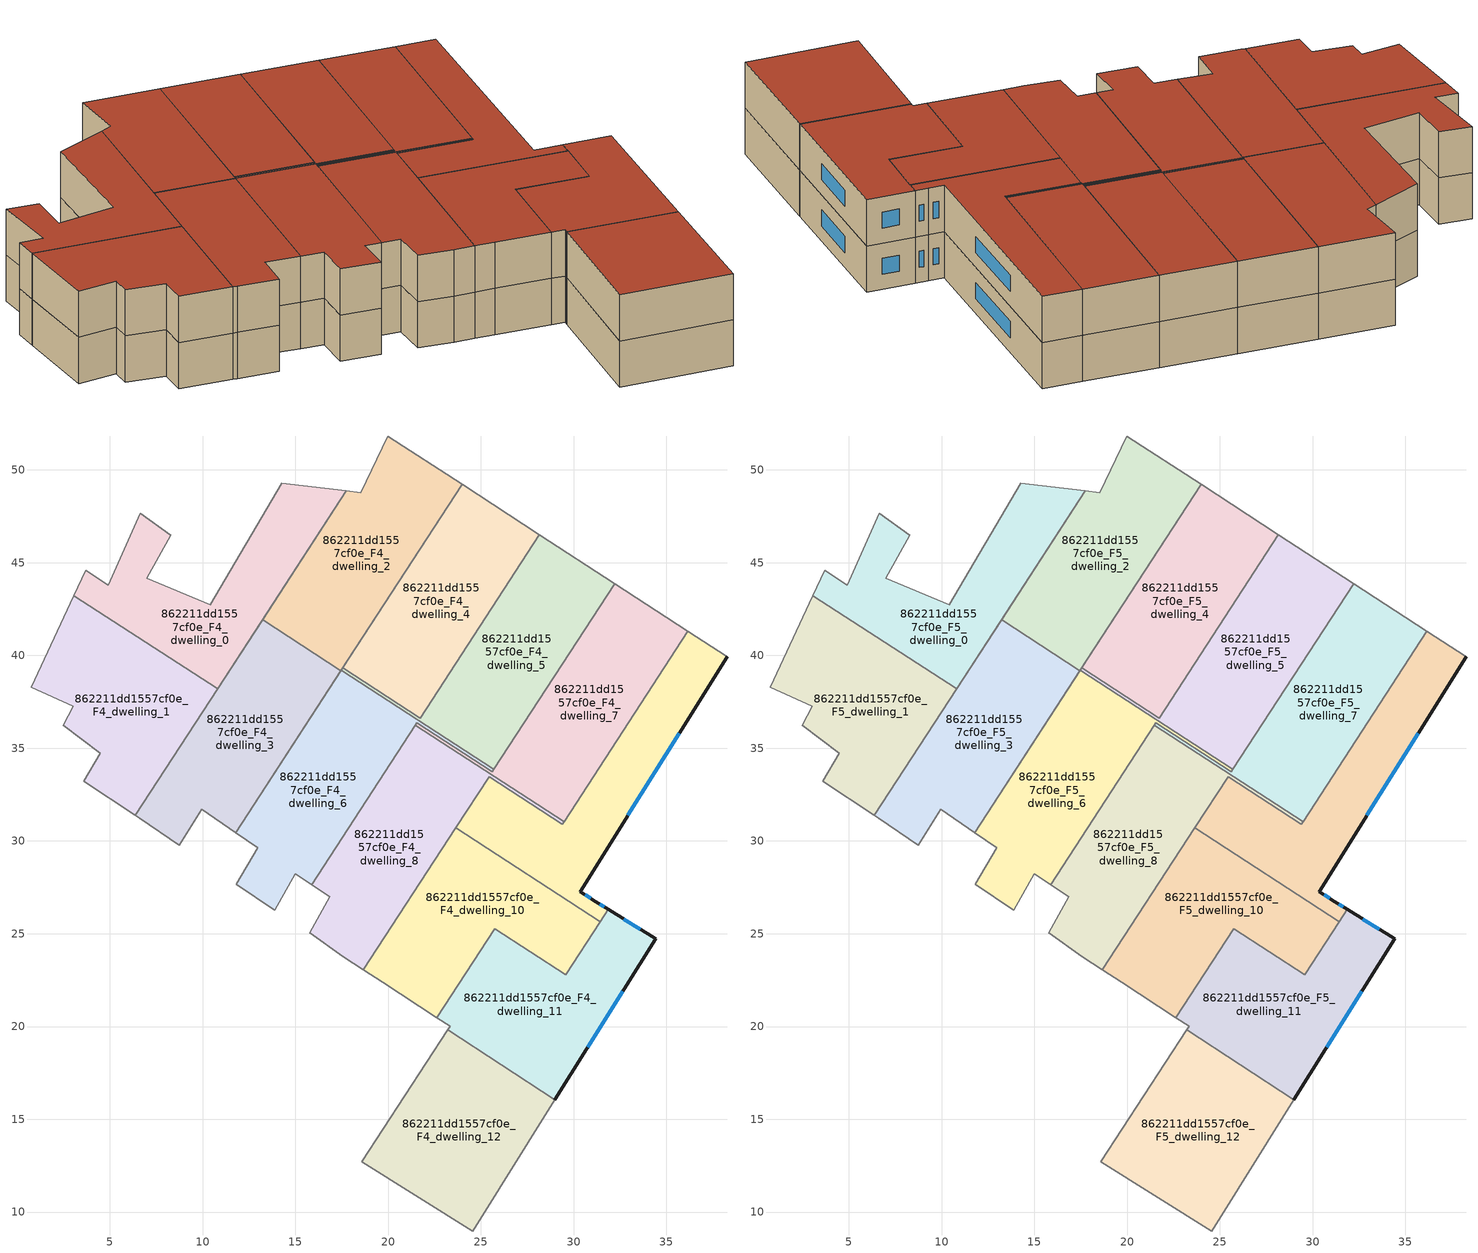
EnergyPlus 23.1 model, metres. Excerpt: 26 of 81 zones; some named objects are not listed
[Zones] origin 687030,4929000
862211dd1557cf0e_F4_dwelling_0
 floor to 862211dd1557cf0e_F3_dwelling_0 (EU_floor_Construction): 17.75,48.87 10.81,38.19 3.07,43.22 3.7,44.58 4.9,43.78 6.63,47.66 8.27,46.47 6.99,44.17 10.42,42.73 14.28,49.28 z12
 wall adiabatic (EU_wall_Construction): 10.81,38.19 17.75,48.87 14.28,49.28 10.42,42.73 6.99,44.17 8.27,46.47 6.63,47.66 4.9,43.78 3.7,44.58 3.07,43.22 z12:15
 wall to 862211dd1557cf0e_F4_dwelling_1 (EU_wall_Construction): 3.07,43.22 10.81,38.19 z12:15
862211dd1557cf0e_F4_dwelling_1
 floor to 862211dd1557cf0e_F3_dwelling_1 (EU_floor_Construction): 10.81,38.19 6.38,31.38 3.61,33.23 4.48,34.73 2.48,36.23 3.04,37.26 0.78,38.28 3.07,43.22 z12
 wall adiabatic (EU_wall_Construction): 3.07,43.22 0.78,38.28 3.04,37.26 2.48,36.23 4.48,34.73 3.61,33.23 6.38,31.38 10.81,38.19 z12:15
862211dd1557cf0e_F4_dwelling_10
 floor to 862211dd1557cf0e_F3_dwelling_10 (EU_floor_Construction): 31.44,25.64 29.58,22.79 25.75,25.28 22.63,20.48 19.72,22.39 18.67,23.05 23.64,30.71 z12
 wall to 862211dd1557cf0e_F4_dwelling_11 (EU_wall_Construction): 22.63,20.48 25.75,25.28 29.58,22.79 31.44,25.64 z12:15
 wall adiabatic (EU_wall_Construction): 18.67,23.05 19.72,22.39 22.63,20.48 z12:15
 wall to 862211dd1557cf0e_F4_dwelling_9 (EU_wall_Construction): 31.44,25.64 23.64,30.71 z12:15
 wall to 862211dd1557cf0e_F4_dwelling_8 (EU_wall_Construction): 23.64,30.71 18.67,23.05 z12:15
862211dd1557cf0e_F4_dwelling_11
 floor to 862211dd1557cf0e_F3_dwelling_11 (EU_floor_Construction): 34.42,24.72 28.99,16.05 23.2,19.81 23.34,20.02 22.63,20.48 25.75,25.28 29.58,22.79 31.87,26.31 z12
 wall outside (EU_wall_Construction): 28.99,16.05 34.42,24.72 31.87,26.31 z12:15
 wall to 862211dd1557cf0e_F4_dwelling_12 (EU_wall_Construction): 23.2,19.81 28.99,16.05 z12:15
 wall adiabatic (EU_wall_Construction): 22.63,20.48 23.34,20.02 23.2,19.81 z12:15
 wall to 862211dd1557cf0e_F4_dwelling_9 (EU_wall_Construction): 31.87,26.31 31.44,25.64 z12:15
 window (EU_Window_Construction): 33.59,25.23 32.7,25.79 / 30.75,18.87 32.65,21.9 z12.98:14.02
862211dd1557cf0e_F4_dwelling_12
 floor to 862211dd1557cf0e_F3_dwelling_12 (EU_floor_Construction): 28.99,16.05 24.56,8.98 18.59,12.72 23.2,19.81 z12
 wall adiabatic (EU_wall_Construction): 23.2,19.81 18.59,12.72 24.56,8.98 28.99,16.05 z12:15
862211dd1557cf0e_F4_dwelling_2
 floor to 862211dd1557cf0e_F3_dwelling_2 (EU_floor_Construction): 23.98,49.22 17.45,39.18 13.23,41.92 17.75,48.87 18.53,48.78 19.98,51.83 z12
 wall adiabatic (EU_wall_Construction): 17.45,39.18 23.98,49.22 19.98,51.83 18.53,48.78 17.75,48.87 13.23,41.92 z12:15
 wall to 862211dd1557cf0e_F4_dwelling_3 (EU_wall_Construction): 13.23,41.92 17.45,39.18 z12:15
862211dd1557cf0e_F4_dwelling_3
 floor to 862211dd1557cf0e_F3_dwelling_3 (EU_floor_Construction): 17.45,39.18 11.78,30.45 9.97,31.71 8.74,29.78 6.61,31.23 6.38,31.38 13.23,41.92 z12
 wall adiabatic (EU_wall_Construction): 13.23,41.92 6.38,31.38 6.61,31.23 8.74,29.78 9.97,31.71 11.78,30.45 17.45,39.18 z12:15
862211dd1557cf0e_F4_dwelling_4
 floor to 862211dd1557cf0e_F3_dwelling_4 (EU_floor_Construction): 28.15,46.51 21.72,36.63 17.56,39.33 23.98,49.22 z12
 wall to 862211dd1557cf0e_F4_dwelling_5 (EU_wall_Construction): 17.56,39.33 21.72,36.63 28.15,46.51 z12:15
 wall adiabatic (EU_wall_Construction): 28.15,46.51 23.98,49.22 17.56,39.33 z12:15
862211dd1557cf0e_F4_dwelling_5
 floor to 862211dd1557cf0e_F3_dwelling_5 (EU_floor_Construction): 32.21,43.88 25.69,33.86 17.47,39.2 17.56,39.33 21.72,36.63 28.15,46.51 z12
 wall adiabatic (EU_wall_Construction): 32.21,43.88 28.15,46.51 / 17.56,39.33 17.47,39.2 z12:15
 wall to 862211dd1557cf0e_F4_dwelling_6 (EU_wall_Construction): 17.47,39.2 25.69,33.86 z12:15
 wall to 862211dd1557cf0e_F4_dwelling_7 (EU_wall_Construction): 25.69,33.86 32.21,43.88 z12:15
862211dd1557cf0e_F4_dwelling_6
 floor to 862211dd1557cf0e_F3_dwelling_6 (EU_floor_Construction): 21.55,36.36 15.88,27.64 15,28.22 13.89,26.26 11.82,27.67 12.97,29.63 11.78,30.45 17.47,39.2 25.69,33.86 25.61,33.72 z12
 wall adiabatic (EU_wall_Construction): 17.47,39.2 11.78,30.45 12.97,29.63 11.82,27.67 13.89,26.26 15,28.22 15.88,27.64 z12:15
 wall to 862211dd1557cf0e_F4_dwelling_7 (EU_wall_Construction): 21.47,36.24 21.55,36.36 25.61,33.72 25.69,33.86 z12:15
 wall to 862211dd1557cf0e_F4_dwelling_8 (EU_wall_Construction): 15.88,27.64 21.47,36.24 z12:15
862211dd1557cf0e_F4_dwelling_7
 floor to 862211dd1557cf0e_F3_dwelling_7 (EU_floor_Construction): 36.16,41.3 29.48,31.03 21.47,36.24 21.55,36.36 25.61,33.72 32.21,43.88 z12
 wall adiabatic (EU_wall_Construction): 36.16,41.3 32.21,43.88 z12:15
 wall to 862211dd1557cf0e_F4_dwelling_8 (EU_wall_Construction): 21.47,36.24 29.48,31.03 z12:15
 wall to 862211dd1557cf0e_F4_dwelling_9 (EU_wall_Construction): 29.48,31.03 36.16,41.3 z12:15
862211dd1557cf0e_F4_dwelling_8
 floor to 862211dd1557cf0e_F3_dwelling_8 (EU_floor_Construction): 25.44,33.47 18.67,23.05 17.58,23.75 15.78,25.04 16.85,27 15.88,27.64 21.47,36.24 29.48,31.03 29.4,30.9 z12
 wall to 862211dd1557cf0e_F4_dwelling_9 (EU_wall_Construction): 23.64,30.71 25.44,33.47 29.4,30.9 29.48,31.03 z12:15
 wall adiabatic (EU_wall_Construction): 15.88,27.64 16.85,27 15.78,25.04 17.58,23.75 18.67,23.05 z12:15
862211dd1557cf0e_F4_dwelling_9
 floor to 862211dd1557cf0e_F3_dwelling_9 (EU_floor_Construction): 38.27,39.94 30.35,27.27 31.19,26.74 31.87,26.31 31.44,25.64 23.64,30.71 25.44,33.47 29.4,30.9 36.16,41.3 z12
 wall outside (EU_wall_Construction): 31.87,26.31 31.19,26.74 30.35,27.27 38.27,39.94 z12:15
 wall adiabatic (EU_wall_Construction): 38.27,39.94 36.16,41.3 z12:15
 window (EU_Window_Construction): 32.92,31.39 35.69,35.82 / 30.91,26.91 30.62,27.09 / 31.65,26.45 31.41,26.6 z12.98:14.02
862211dd1557cf0e_F5_dwelling_0
 floor to 862211dd1557cf0e_F4_dwelling_0 (EU_floor_Construction): 17.75,48.87 10.81,38.19 3.07,43.22 3.7,44.58 4.9,43.78 6.63,47.66 8.27,46.47 6.99,44.17 10.42,42.73 14.28,49.28 z15
 wall adiabatic (EU_wall_Construction): 10.81,38.19 17.75,48.87 14.28,49.28 10.42,42.73 6.99,44.17 8.27,46.47 6.63,47.66 4.9,43.78 3.7,44.58 3.07,43.22 z15:18
 wall to 862211dd1557cf0e_F5_dwelling_1 (EU_wall_Construction): 3.07,43.22 10.81,38.19 z15:18
 roof outside (EU_roof_Construction): 10.81,38.19 17.75,48.87 14.28,49.28 10.42,42.73 6.99,44.17 8.27,46.47 6.63,47.66 4.9,43.78 3.7,44.58 3.07,43.22 z18
862211dd1557cf0e_F5_dwelling_1
 floor to 862211dd1557cf0e_F4_dwelling_1 (EU_floor_Construction): 10.81,38.19 6.38,31.38 3.61,33.23 4.48,34.73 2.48,36.23 3.04,37.26 0.78,38.28 3.07,43.22 z15
 wall adiabatic (EU_wall_Construction): 3.07,43.22 0.78,38.28 3.04,37.26 2.48,36.23 4.48,34.73 3.61,33.23 6.38,31.38 10.81,38.19 z15:18
 roof outside (EU_roof_Construction): 6.38,31.38 10.81,38.19 3.07,43.22 0.78,38.28 3.04,37.26 2.48,36.23 4.48,34.73 3.61,33.23 z18
862211dd1557cf0e_F5_dwelling_10
 floor to 862211dd1557cf0e_F4_dwelling_10 (EU_floor_Construction): 31.44,25.64 29.58,22.79 25.75,25.28 22.63,20.48 19.72,22.39 18.67,23.05 23.64,30.71 z15
 wall to 862211dd1557cf0e_F5_dwelling_11 (EU_wall_Construction): 22.63,20.48 25.75,25.28 29.58,22.79 31.44,25.64 z15:18
 wall adiabatic (EU_wall_Construction): 18.67,23.05 19.72,22.39 22.63,20.48 z15:18
 wall to 862211dd1557cf0e_F5_dwelling_9 (EU_wall_Construction): 31.44,25.64 23.64,30.71 z15:18
 wall to 862211dd1557cf0e_F5_dwelling_8 (EU_wall_Construction): 23.64,30.71 18.67,23.05 z15:18
 roof outside (EU_roof_Construction): 29.58,22.79 31.44,25.64 23.64,30.71 18.67,23.05 19.72,22.39 22.63,20.48 25.75,25.28 z18
862211dd1557cf0e_F5_dwelling_11
 floor to 862211dd1557cf0e_F4_dwelling_11 (EU_floor_Construction): 34.42,24.72 28.99,16.05 23.2,19.81 23.34,20.02 22.63,20.48 25.75,25.28 29.58,22.79 31.87,26.31 z15
 wall outside (EU_wall_Construction): 28.99,16.05 34.42,24.72 31.87,26.31 z15:18
 wall to 862211dd1557cf0e_F5_dwelling_12 (EU_wall_Construction): 23.2,19.81 28.99,16.05 z15:18
 wall adiabatic (EU_wall_Construction): 22.63,20.48 23.34,20.02 23.2,19.81 z15:18
 wall to 862211dd1557cf0e_F5_dwelling_9 (EU_wall_Construction): 31.87,26.31 31.44,25.64 z15:18
 window (EU_Window_Construction): 33.59,25.23 32.7,25.79 / 30.75,18.87 32.65,21.9 z15.98:17.02
 roof outside (EU_roof_Construction): 28.99,16.05 34.42,24.72 31.87,26.31 29.58,22.79 25.75,25.28 22.63,20.48 23.34,20.02 23.2,19.81 z18
862211dd1557cf0e_F5_dwelling_12
 floor to 862211dd1557cf0e_F4_dwelling_12 (EU_floor_Construction): 28.99,16.05 24.56,8.98 18.59,12.72 23.2,19.81 z15
 wall adiabatic (EU_wall_Construction): 23.2,19.81 18.59,12.72 24.56,8.98 28.99,16.05 z15:18
 roof outside (EU_roof_Construction): 24.56,8.98 28.99,16.05 23.2,19.81 18.59,12.72 z18
862211dd1557cf0e_F5_dwelling_2
 floor to 862211dd1557cf0e_F4_dwelling_2 (EU_floor_Construction): 23.98,49.22 17.45,39.18 13.23,41.92 17.75,48.87 18.53,48.78 19.98,51.83 z15
 wall adiabatic (EU_wall_Construction): 17.45,39.18 23.98,49.22 19.98,51.83 18.53,48.78 17.75,48.87 13.23,41.92 z15:18
 wall to 862211dd1557cf0e_F5_dwelling_3 (EU_wall_Construction): 13.23,41.92 17.45,39.18 z15:18
 roof outside (EU_roof_Construction): 17.45,39.18 23.98,49.22 19.98,51.83 18.53,48.78 17.75,48.87 13.23,41.92 z18
862211dd1557cf0e_F5_dwelling_3
 floor to 862211dd1557cf0e_F4_dwelling_3 (EU_floor_Construction): 17.45,39.18 11.78,30.45 9.97,31.71 8.74,29.78 6.61,31.23 6.38,31.38 13.23,41.92 z15
 wall adiabatic (EU_wall_Construction): 13.23,41.92 6.38,31.38 6.61,31.23 8.74,29.78 9.97,31.71 11.78,30.45 17.45,39.18 z15:18
 roof outside (EU_roof_Construction): 11.78,30.45 17.45,39.18 13.23,41.92 6.38,31.38 6.61,31.23 8.74,29.78 9.97,31.71 z18
862211dd1557cf0e_F5_dwelling_4
 floor to 862211dd1557cf0e_F4_dwelling_4 (EU_floor_Construction): 28.15,46.51 21.72,36.63 17.56,39.33 23.98,49.22 z15
 wall to 862211dd1557cf0e_F5_dwelling_5 (EU_wall_Construction): 17.56,39.33 21.72,36.63 28.15,46.51 z15:18
 wall adiabatic (EU_wall_Construction): 28.15,46.51 23.98,49.22 17.56,39.33 z15:18
 roof outside (EU_roof_Construction): 21.72,36.63 28.15,46.51 23.98,49.22 17.56,39.33 z18
862211dd1557cf0e_F5_dwelling_5
 floor to 862211dd1557cf0e_F4_dwelling_5 (EU_floor_Construction): 32.21,43.88 25.69,33.86 17.47,39.2 17.56,39.33 21.72,36.63 28.15,46.51 z15
 wall adiabatic (EU_wall_Construction): 32.21,43.88 28.15,46.51 / 17.56,39.33 17.47,39.2 z15:18
 wall to 862211dd1557cf0e_F5_dwelling_6 (EU_wall_Construction): 17.47,39.2 25.69,33.86 z15:18
 wall to 862211dd1557cf0e_F5_dwelling_7 (EU_wall_Construction): 25.69,33.86 32.21,43.88 z15:18
 roof outside (EU_roof_Construction): 25.69,33.86 32.21,43.88 28.15,46.51 21.72,36.63 17.56,39.33 17.47,39.2 z18
862211dd1557cf0e_F5_dwelling_6
 floor to 862211dd1557cf0e_F4_dwelling_6 (EU_floor_Construction): 21.55,36.36 15.88,27.64 15,28.22 13.89,26.26 11.82,27.67 12.97,29.63 11.78,30.45 17.47,39.2 25.69,33.86 25.61,33.72 z15
 wall adiabatic (EU_wall_Construction): 17.47,39.2 11.78,30.45 12.97,29.63 11.82,27.67 13.89,26.26 15,28.22 15.88,27.64 z15:18
 wall to 862211dd1557cf0e_F5_dwelling_7 (EU_wall_Construction): 21.47,36.24 21.55,36.36 25.61,33.72 25.69,33.86 z15:18
 wall to 862211dd1557cf0e_F5_dwelling_8 (EU_wall_Construction): 15.88,27.64 21.47,36.24 z15:18
 roof outside (EU_roof_Construction): 25.61,33.72 25.69,33.86 17.47,39.2 11.78,30.45 12.97,29.63 11.82,27.67 13.89,26.26 15,28.22 15.88,27.64 21.55,36.36 z18
862211dd1557cf0e_F5_dwelling_7
 floor to 862211dd1557cf0e_F4_dwelling_7 (EU_floor_Construction): 36.16,41.3 29.48,31.03 21.47,36.24 21.55,36.36 25.61,33.72 32.21,43.88 z15
 wall adiabatic (EU_wall_Construction): 36.16,41.3 32.21,43.88 z15:18
 wall to 862211dd1557cf0e_F5_dwelling_8 (EU_wall_Construction): 21.47,36.24 29.48,31.03 z15:18
 wall to 862211dd1557cf0e_F5_dwelling_9 (EU_wall_Construction): 29.48,31.03 36.16,41.3 z15:18
 roof outside (EU_roof_Construction): 29.48,31.03 36.16,41.3 32.21,43.88 25.61,33.72 21.55,36.36 21.47,36.24 z18
862211dd1557cf0e_F5_dwelling_8
 floor to 862211dd1557cf0e_F4_dwelling_8 (EU_floor_Construction): 25.44,33.47 18.67,23.05 17.58,23.75 15.78,25.04 16.85,27 15.88,27.64 21.47,36.24 29.48,31.03 29.4,30.9 z15
 wall to 862211dd1557cf0e_F5_dwelling_9 (EU_wall_Construction): 23.64,30.71 25.44,33.47 29.4,30.9 29.48,31.03 z15:18
 wall adiabatic (EU_wall_Construction): 15.88,27.64 16.85,27 15.78,25.04 17.58,23.75 18.67,23.05 z15:18
 roof outside (EU_roof_Construction): 29.4,30.9 29.48,31.03 21.47,36.24 15.88,27.64 16.85,27 15.78,25.04 17.58,23.75 18.67,23.05 25.44,33.47 z18
862211dd1557cf0e_F5_dwelling_9
 floor to 862211dd1557cf0e_F4_dwelling_9 (EU_floor_Construction): 38.27,39.94 30.35,27.27 31.19,26.74 31.87,26.31 31.44,25.64 23.64,30.71 25.44,33.47 29.4,30.9 36.16,41.3 z15
 wall outside (EU_wall_Construction): 31.87,26.31 31.19,26.74 30.35,27.27 38.27,39.94 z15:18
 wall adiabatic (EU_wall_Construction): 38.27,39.94 36.16,41.3 z15:18
 window (EU_Window_Construction): 32.92,31.39 35.69,35.82 / 30.91,26.91 30.62,27.09 / 31.65,26.45 31.41,26.6 z15.98:17.02
 roof outside (EU_roof_Construction): 31.87,26.31 31.19,26.74 30.35,27.27 38.27,39.94 36.16,41.3 29.4,30.9 25.44,33.47 23.64,30.71 31.44,25.64 z18
[Building]
EU S2 Campaign: North Axis=0; Terrain=City; Solar Distribution=FullExterior
[Site:Location]
Bologna: Latitude=44.5; Longitude=11.25; Time Zone=1; Elevation=37
[SizingPeriod:WeatherFileDays]
AnnualSizingPeriod: Begin Month=1; Begin Day of Month=1; End Month=12; End Day of Month=31; Day of Week for Start Day=Monday; Use Weather File Daylight Saving Period=No; Use Weather File Rain and Snow Indicators=No
[MATERIAL]
EU_InternalMass_Material: Roughness=MediumRough; Thickness=0.1; Conductivity=1; Density=1800; Specific Heat=900; Thermal Absorptance=0.9; Solar Absorptance=0.7; Visible Absorptance=0.7
[MATERIAL:NOMASS] Roughness=MediumRough; Thermal Absorptance=0.9; Solar Absorptance=0.7; Visible Absorptance=0.7
Name | Thermal Resistance
EU_wall_NoMass | 0.905828
EU_roof_NoMass | 0.37593
EU_floor_NoMass | 0.67114
[WINDOWMATERIAL:SIMPLEGLAZINGSYSTEM]
EU_Window_SimpleGlazing: UFactor=4.52486; Solar Heat Gain Coefficient=0.85; Visible Transmittance=0.85
[CONSTRUCTION]
EU_wall_Construction: EU_wall_NoMass
EU_roof_Construction: EU_roof_NoMass
EU_floor_Construction: EU_floor_NoMass
EU_Window_Construction: EU_Window_SimpleGlazing
EU_InternalMass_Construction: EU_InternalMass_Material
[ZONE] Type=1; Multiplier=1; Ceiling Height=autocalculate; Floor Area=autocalculate; Part of Total Floor Area=Yes
Name | Volume
862211dd1557cf0e_F4_dwelling_0; 862211dd1557cf0e_F5_dwelling_0; 862211dd1557cf0e_F4_dwelling_4; 862211dd1557cf0e_F5_dwelling_4 | 175.789
862211dd1557cf0e_F4_dwelling_1; 862211dd1557cf0e_F5_dwelling_1 | 175.793
862211dd1557cf0e_F4_dwelling_10; 862211dd1557cf0e_F5_dwelling_10 | 175.81
862211dd1557cf0e_F4_dwelling_11; 862211dd1557cf0e_F5_dwelling_11 | 175.776
862211dd1557cf0e_F4_dwelling_12; 862211dd1557cf0e_F5_dwelling_12 | 175.795
862211dd1557cf0e_F4_dwelling_2; 862211dd1557cf0e_F5_dwelling_2 | 175.779
862211dd1557cf0e_F4_dwelling_3; 862211dd1557cf0e_F5_dwelling_3 | 175.794
862211dd1557cf0e_F4_dwelling_5; 862211dd1557cf0e_F5_dwelling_5 | 175.809
862211dd1557cf0e_F4_dwelling_6; 862211dd1557cf0e_F5_dwelling_6; 862211dd1557cf0e_F4_dwelling_9; 862211dd1557cf0e_F5_dwelling_9 | 175.784
862211dd1557cf0e_F4_dwelling_7; 862211dd1557cf0e_F5_dwelling_7 | 175.778
862211dd1557cf0e_F4_dwelling_8; 862211dd1557cf0e_F5_dwelling_8 | 175.785
[INTERNALMASS] Construction=EU_InternalMass_Construction
Name | Zone or ZoneList | Surface Area
862211dd1557cf0e_F4_dwelling_0_EU_InternalMass | 862211dd1557cf0e_F4_dwelling_0 | 58.5985
862211dd1557cf0e_F4_dwelling_1_EU_InternalMass | 862211dd1557cf0e_F4_dwelling_1 | 58.5966
862211dd1557cf0e_F4_dwelling_2_EU_InternalMass | 862211dd1557cf0e_F4_dwelling_2 | 58.5928
862211dd1557cf0e_F4_dwelling_3_EU_InternalMass | 862211dd1557cf0e_F4_dwelling_3 | 58.598
862211dd1557cf0e_F4_dwelling_4_EU_InternalMass | 862211dd1557cf0e_F4_dwelling_4 | 58.5975
862211dd1557cf0e_F4_dwelling_5_EU_InternalMass | 862211dd1557cf0e_F4_dwelling_5 | 58.6028
862211dd1557cf0e_F4_dwelling_6_EU_InternalMass | 862211dd1557cf0e_F4_dwelling_6 | 58.5948
862211dd1557cf0e_F4_dwelling_7_EU_InternalMass | 862211dd1557cf0e_F4_dwelling_7 | 58.5932
862211dd1557cf0e_F4_dwelling_8_EU_InternalMass | 862211dd1557cf0e_F4_dwelling_8 | 58.5942
862211dd1557cf0e_F4_dwelling_9_EU_InternalMass | 862211dd1557cf0e_F4_dwelling_9 | 58.5951
862211dd1557cf0e_F4_dwelling_10_EU_InternalMass | 862211dd1557cf0e_F4_dwelling_10 | 58.603
862211dd1557cf0e_F4_dwelling_11_EU_InternalMass | 862211dd1557cf0e_F4_dwelling_11 | 58.5921
862211dd1557cf0e_F4_dwelling_12_EU_InternalMass | 862211dd1557cf0e_F4_dwelling_12 | 58.5981
862211dd1557cf0e_F5_dwelling_0_EU_InternalMass | 862211dd1557cf0e_F5_dwelling_0 | 58.5985
862211dd1557cf0e_F5_dwelling_1_EU_InternalMass | 862211dd1557cf0e_F5_dwelling_1 | 58.5966
862211dd1557cf0e_F5_dwelling_2_EU_InternalMass | 862211dd1557cf0e_F5_dwelling_2 | 58.5928
862211dd1557cf0e_F5_dwelling_3_EU_InternalMass | 862211dd1557cf0e_F5_dwelling_3 | 58.598
862211dd1557cf0e_F5_dwelling_4_EU_InternalMass | 862211dd1557cf0e_F5_dwelling_4 | 58.5975
862211dd1557cf0e_F5_dwelling_5_EU_InternalMass | 862211dd1557cf0e_F5_dwelling_5 | 58.6028
862211dd1557cf0e_F5_dwelling_6_EU_InternalMass | 862211dd1557cf0e_F5_dwelling_6 | 58.5948
862211dd1557cf0e_F5_dwelling_7_EU_InternalMass | 862211dd1557cf0e_F5_dwelling_7 | 58.5932
862211dd1557cf0e_F5_dwelling_8_EU_InternalMass | 862211dd1557cf0e_F5_dwelling_8 | 58.5942
862211dd1557cf0e_F5_dwelling_9_EU_InternalMass | 862211dd1557cf0e_F5_dwelling_9 | 58.5951
862211dd1557cf0e_F5_dwelling_10_EU_InternalMass | 862211dd1557cf0e_F5_dwelling_10 | 58.603
862211dd1557cf0e_F5_dwelling_11_EU_InternalMass | 862211dd1557cf0e_F5_dwelling_11 | 58.5921
862211dd1557cf0e_F5_dwelling_12_EU_InternalMass | 862211dd1557cf0e_F5_dwelling_12 | 58.5981
[OTHEREQUIPMENT] Fuel Type=Electricity; Design Level Calculation Method=Watts/Area; Power per Zone Floor Area=1; Fraction Latent=0; Fraction Radiant=0; Fraction Lost=0; Carbon Dioxide Generation Rate=0; EndUse Subcategory=EU_Step8_InternalGains
Name | Zone or ZoneList or Space or SpaceList | Schedule
EU_Step8_InternalGain_862211dd1557cf0e_F4_dwelling_0_f000 | 862211dd1557cf0e_F4_dwelling_0 | EU_Step8_GainSchedule_862211dd1557cf0e_F4_dwelling_0_f000
EU_Step8_InternalGain_862211dd1557cf0e_F4_dwelling_1_f000 | 862211dd1557cf0e_F4_dwelling_1 | EU_Step8_GainSchedule_862211dd1557cf0e_F4_dwelling_1_f000
EU_Step8_InternalGain_862211dd1557cf0e_F4_dwelling_2_f000 | 862211dd1557cf0e_F4_dwelling_2 | EU_Step8_GainSchedule_862211dd1557cf0e_F4_dwelling_2_f000
EU_Step8_InternalGain_862211dd1557cf0e_F4_dwelling_3_f000 | 862211dd1557cf0e_F4_dwelling_3 | EU_Step8_GainSchedule_862211dd1557cf0e_F4_dwelling_3_f000
EU_Step8_InternalGain_862211dd1557cf0e_F4_dwelling_4_f000 | 862211dd1557cf0e_F4_dwelling_4 | EU_Step8_GainSchedule_862211dd1557cf0e_F4_dwelling_4_f000
EU_Step8_InternalGain_862211dd1557cf0e_F4_dwelling_5_f000 | 862211dd1557cf0e_F4_dwelling_5 | EU_Step8_GainSchedule_862211dd1557cf0e_F4_dwelling_5_f000
EU_Step8_InternalGain_862211dd1557cf0e_F4_dwelling_6_f000 | 862211dd1557cf0e_F4_dwelling_6 | EU_Step8_GainSchedule_862211dd1557cf0e_F4_dwelling_6_f000
EU_Step8_InternalGain_862211dd1557cf0e_F4_dwelling_7_f000 | 862211dd1557cf0e_F4_dwelling_7 | EU_Step8_GainSchedule_862211dd1557cf0e_F4_dwelling_7_f000
EU_Step8_InternalGain_862211dd1557cf0e_F4_dwelling_8_f000 | 862211dd1557cf0e_F4_dwelling_8 | EU_Step8_GainSchedule_862211dd1557cf0e_F4_dwelling_8_f000
EU_Step8_InternalGain_862211dd1557cf0e_F4_dwelling_9_f000 | 862211dd1557cf0e_F4_dwelling_9 | EU_Step8_GainSchedule_862211dd1557cf0e_F4_dwelling_9_f000
EU_Step8_InternalGain_862211dd1557cf0e_F4_dwelling_10_f000 | 862211dd1557cf0e_F4_dwelling_10 | EU_Step8_GainSchedule_862211dd1557cf0e_F4_dwelling_10_f000
EU_Step8_InternalGain_862211dd1557cf0e_F4_dwelling_11_f000 | 862211dd1557cf0e_F4_dwelling_11 | EU_Step8_GainSchedule_862211dd1557cf0e_F4_dwelling_11_f000
EU_Step8_InternalGain_862211dd1557cf0e_F4_dwelling_12_f000 | 862211dd1557cf0e_F4_dwelling_12 | EU_Step8_GainSchedule_862211dd1557cf0e_F4_dwelling_12_f000
EU_Step8_InternalGain_862211dd1557cf0e_F5_dwelling_0_f000 | 862211dd1557cf0e_F5_dwelling_0 | EU_Step8_GainSchedule_862211dd1557cf0e_F5_dwelling_0_f000
EU_Step8_InternalGain_862211dd1557cf0e_F5_dwelling_1_f000 | 862211dd1557cf0e_F5_dwelling_1 | EU_Step8_GainSchedule_862211dd1557cf0e_F5_dwelling_1_f000
EU_Step8_InternalGain_862211dd1557cf0e_F5_dwelling_2_f000 | 862211dd1557cf0e_F5_dwelling_2 | EU_Step8_GainSchedule_862211dd1557cf0e_F5_dwelling_2_f000
EU_Step8_InternalGain_862211dd1557cf0e_F5_dwelling_3_f000 | 862211dd1557cf0e_F5_dwelling_3 | EU_Step8_GainSchedule_862211dd1557cf0e_F5_dwelling_3_f000
EU_Step8_InternalGain_862211dd1557cf0e_F5_dwelling_4_f000 | 862211dd1557cf0e_F5_dwelling_4 | EU_Step8_GainSchedule_862211dd1557cf0e_F5_dwelling_4_f000
EU_Step8_InternalGain_862211dd1557cf0e_F5_dwelling_5_f000 | 862211dd1557cf0e_F5_dwelling_5 | EU_Step8_GainSchedule_862211dd1557cf0e_F5_dwelling_5_f000
EU_Step8_InternalGain_862211dd1557cf0e_F5_dwelling_6_f000 | 862211dd1557cf0e_F5_dwelling_6 | EU_Step8_GainSchedule_862211dd1557cf0e_F5_dwelling_6_f000
EU_Step8_InternalGain_862211dd1557cf0e_F5_dwelling_7_f000 | 862211dd1557cf0e_F5_dwelling_7 | EU_Step8_GainSchedule_862211dd1557cf0e_F5_dwelling_7_f000
EU_Step8_InternalGain_862211dd1557cf0e_F5_dwelling_8_f000 | 862211dd1557cf0e_F5_dwelling_8 | EU_Step8_GainSchedule_862211dd1557cf0e_F5_dwelling_8_f000
EU_Step8_InternalGain_862211dd1557cf0e_F5_dwelling_9_f000 | 862211dd1557cf0e_F5_dwelling_9 | EU_Step8_GainSchedule_862211dd1557cf0e_F5_dwelling_9_f000
EU_Step8_InternalGain_862211dd1557cf0e_F5_dwelling_10_f000 | 862211dd1557cf0e_F5_dwelling_10 | EU_Step8_GainSchedule_862211dd1557cf0e_F5_dwelling_10_f000
EU_Step8_InternalGain_862211dd1557cf0e_F5_dwelling_11_f000 | 862211dd1557cf0e_F5_dwelling_11 | EU_Step8_GainSchedule_862211dd1557cf0e_F5_dwelling_11_f000
EU_Step8_InternalGain_862211dd1557cf0e_F5_dwelling_12_f000 | 862211dd1557cf0e_F5_dwelling_12 | EU_Step8_GainSchedule_862211dd1557cf0e_F5_dwelling_12_f000
[ZONEVENTILATION:DESIGNFLOWRATE] Schedule=EU_AlwaysOn; Design Flow Rate Calculation Method=AirChanges/Hour; Air Changes per Hour=0.73129; Ventilation Type=Natural; Fan Pressure Rise=0; Fan Total Efficiency=1; Constant Term Coefficient=1; Temperature Term Coefficient=0; Velocity Term Coefficient=0; Velocity Squared Term Coefficient=0; Minimum Indoor Temperature=-100; Maximum Indoor Temperature=100; Delta Temperature=-100; Minimum Outdoor Temperature=-100; Maximum Outdoor Temperature=100; Maximum Wind Speed=40
Name | Zone or ZoneList or Space or SpaceList
EU_ConstantAir_862211dd1557cf0e_F4_dwelling_0 | 862211dd1557cf0e_F4_dwelling_0
EU_ConstantAir_862211dd1557cf0e_F4_dwelling_1 | 862211dd1557cf0e_F4_dwelling_1
EU_ConstantAir_862211dd1557cf0e_F4_dwelling_2 | 862211dd1557cf0e_F4_dwelling_2
EU_ConstantAir_862211dd1557cf0e_F4_dwelling_3 | 862211dd1557cf0e_F4_dwelling_3
EU_ConstantAir_862211dd1557cf0e_F4_dwelling_4 | 862211dd1557cf0e_F4_dwelling_4
EU_ConstantAir_862211dd1557cf0e_F4_dwelling_5 | 862211dd1557cf0e_F4_dwelling_5
EU_ConstantAir_862211dd1557cf0e_F4_dwelling_6 | 862211dd1557cf0e_F4_dwelling_6
EU_ConstantAir_862211dd1557cf0e_F4_dwelling_7 | 862211dd1557cf0e_F4_dwelling_7
EU_ConstantAir_862211dd1557cf0e_F4_dwelling_8 | 862211dd1557cf0e_F4_dwelling_8
EU_ConstantAir_862211dd1557cf0e_F4_dwelling_9 | 862211dd1557cf0e_F4_dwelling_9
EU_ConstantAir_862211dd1557cf0e_F4_dwelling_10 | 862211dd1557cf0e_F4_dwelling_10
EU_ConstantAir_862211dd1557cf0e_F4_dwelling_11 | 862211dd1557cf0e_F4_dwelling_11
EU_ConstantAir_862211dd1557cf0e_F4_dwelling_12 | 862211dd1557cf0e_F4_dwelling_12
EU_ConstantAir_862211dd1557cf0e_F5_dwelling_0 | 862211dd1557cf0e_F5_dwelling_0
EU_ConstantAir_862211dd1557cf0e_F5_dwelling_1 | 862211dd1557cf0e_F5_dwelling_1
EU_ConstantAir_862211dd1557cf0e_F5_dwelling_2 | 862211dd1557cf0e_F5_dwelling_2
EU_ConstantAir_862211dd1557cf0e_F5_dwelling_3 | 862211dd1557cf0e_F5_dwelling_3
EU_ConstantAir_862211dd1557cf0e_F5_dwelling_4 | 862211dd1557cf0e_F5_dwelling_4
EU_ConstantAir_862211dd1557cf0e_F5_dwelling_5 | 862211dd1557cf0e_F5_dwelling_5
EU_ConstantAir_862211dd1557cf0e_F5_dwelling_6 | 862211dd1557cf0e_F5_dwelling_6
EU_ConstantAir_862211dd1557cf0e_F5_dwelling_7 | 862211dd1557cf0e_F5_dwelling_7
EU_ConstantAir_862211dd1557cf0e_F5_dwelling_8 | 862211dd1557cf0e_F5_dwelling_8
EU_ConstantAir_862211dd1557cf0e_F5_dwelling_9 | 862211dd1557cf0e_F5_dwelling_9
EU_ConstantAir_862211dd1557cf0e_F5_dwelling_10 | 862211dd1557cf0e_F5_dwelling_10
EU_ConstantAir_862211dd1557cf0e_F5_dwelling_11 | 862211dd1557cf0e_F5_dwelling_11
EU_ConstantAir_862211dd1557cf0e_F5_dwelling_12 | 862211dd1557cf0e_F5_dwelling_12
[HVACTEMPLATE:ZONE:IDEALLOADSAIRSYSTEM] System Availability Schedule=EU_AlwaysOn; Maximum Heating Supply Air Temperature=50; Minimum Cooling Supply Air Temperature=13; Maximum Heating Supply Air Humidity Ratio=0.0156; Minimum Cooling Supply Air Humidity Ratio=0.0077; Heating Limit=NoLimit; Cooling Limit=NoLimit; Heating Availability Schedule=EU_AlwaysOn; Cooling Availability Schedule=EU_CoolingOff; Dehumidification Control Type=ConstantSensibleHeatRatio; Cooling Sensible Heat Ratio=0.7; Dehumidification Setpoint=60; Humidification Control Type=None; Humidification Setpoint=30; Outdoor Air Method=None; Outdoor Air Flow Rate per Person=0.00944; Outdoor Air Flow Rate per Zone Floor Area=0; Outdoor Air Flow Rate per Zone=0; Demand Controlled Ventilation Type=None; Outdoor Air Economizer Type=NoEconomizer; Heat Recovery Type=None; Sensible Heat Recovery Effectiveness=0.7; Latent Heat Recovery Effectiveness=0.65
Name | Template Thermostat
862211dd1557cf0e_F4_dwelling_0 | EU_HeatOnly_862211dd1557cf0e_F4_dwelling_0
862211dd1557cf0e_F4_dwelling_1 | EU_HeatOnly_862211dd1557cf0e_F4_dwelling_1
862211dd1557cf0e_F4_dwelling_2 | EU_HeatOnly_862211dd1557cf0e_F4_dwelling_2
862211dd1557cf0e_F4_dwelling_3 | EU_HeatOnly_862211dd1557cf0e_F4_dwelling_3
862211dd1557cf0e_F4_dwelling_4 | EU_HeatOnly_862211dd1557cf0e_F4_dwelling_4
862211dd1557cf0e_F4_dwelling_5 | EU_HeatOnly_862211dd1557cf0e_F4_dwelling_5
862211dd1557cf0e_F4_dwelling_6 | EU_HeatOnly_862211dd1557cf0e_F4_dwelling_6
862211dd1557cf0e_F4_dwelling_7 | EU_HeatOnly_862211dd1557cf0e_F4_dwelling_7
862211dd1557cf0e_F4_dwelling_8 | EU_HeatOnly_862211dd1557cf0e_F4_dwelling_8
862211dd1557cf0e_F4_dwelling_9 | EU_HeatOnly_862211dd1557cf0e_F4_dwelling_9
862211dd1557cf0e_F4_dwelling_10 | EU_HeatOnly_862211dd1557cf0e_F4_dwelling_10
862211dd1557cf0e_F4_dwelling_11 | EU_HeatOnly_862211dd1557cf0e_F4_dwelling_11
862211dd1557cf0e_F4_dwelling_12 | EU_HeatOnly_862211dd1557cf0e_F4_dwelling_12
862211dd1557cf0e_F5_dwelling_0 | EU_HeatOnly_862211dd1557cf0e_F5_dwelling_0
862211dd1557cf0e_F5_dwelling_1 | EU_HeatOnly_862211dd1557cf0e_F5_dwelling_1
862211dd1557cf0e_F5_dwelling_2 | EU_HeatOnly_862211dd1557cf0e_F5_dwelling_2
862211dd1557cf0e_F5_dwelling_3 | EU_HeatOnly_862211dd1557cf0e_F5_dwelling_3
862211dd1557cf0e_F5_dwelling_4 | EU_HeatOnly_862211dd1557cf0e_F5_dwelling_4
862211dd1557cf0e_F5_dwelling_5 | EU_HeatOnly_862211dd1557cf0e_F5_dwelling_5
862211dd1557cf0e_F5_dwelling_6 | EU_HeatOnly_862211dd1557cf0e_F5_dwelling_6
862211dd1557cf0e_F5_dwelling_7 | EU_HeatOnly_862211dd1557cf0e_F5_dwelling_7
862211dd1557cf0e_F5_dwelling_8 | EU_HeatOnly_862211dd1557cf0e_F5_dwelling_8
862211dd1557cf0e_F5_dwelling_9 | EU_HeatOnly_862211dd1557cf0e_F5_dwelling_9
862211dd1557cf0e_F5_dwelling_10 | EU_HeatOnly_862211dd1557cf0e_F5_dwelling_10
862211dd1557cf0e_F5_dwelling_11 | EU_HeatOnly_862211dd1557cf0e_F5_dwelling_11
862211dd1557cf0e_F5_dwelling_12 | EU_HeatOnly_862211dd1557cf0e_F5_dwelling_12
[SIZING:ZONE] Zone Cooling Design Supply Air Temperature Input Method=SupplyAirTemperature; Zone Cooling Design Supply Air Temperature=13; Zone Heating Design Supply Air Temperature Input Method=SupplyAirTemperature; Zone Heating Design Supply Air Temperature=50; Zone Cooling Design Supply Air Humidity Ratio=0.008; Zone Heating Design Supply Air Humidity Ratio=0.008; Cooling Design Air Flow Method=DesignDay; Cooling Design Air Flow Rate=0; Cooling Minimum Air Flow per Zone Floor Area=0.000762; Cooling Minimum Air Flow=0; Cooling Minimum Air Flow Fraction=0.2; Heating Design Air Flow Method=DesignDay; Heating Design Air Flow Rate=0; Heating Maximum Air Flow per Zone Floor Area=0.002032; Heating Maximum Air Flow=0.141576; Heating Maximum Air Flow Fraction=0.3; Account for Dedicated Outdoor Air System=No; Dedicated Outdoor Air System Control Strategy=NeutralSupplyAir; Dedicated Outdoor Air Low Setpoint Temperature for Design=autosize; Dedicated Outdoor Air High Setpoint Temperature for Design=autosize; Zone Load Sizing Method=Sensible Load Only No Latent Load; Zone Latent Cooling Design Supply Air Humidity Ratio Input Method=HumidityRatioDifference; Zone Cooling Design Supply Air Humidity Ratio Difference=0.005; Zone Latent Heating Design Supply Air Humidity Ratio Input Method=HumidityRatioDifference; Zone Humidification Design Supply Air Humidity Ratio Difference=0.005
862211dd1557cf0e_F4_dwelling_0; 862211dd1557cf0e_F4_dwelling_1; 862211dd1557cf0e_F4_dwelling_2; 862211dd1557cf0e_F4_dwelling_3; 862211dd1557cf0e_F4_dwelling_4; 862211dd1557cf0e_F4_dwelling_5; 862211dd1557cf0e_F4_dwelling_6; 862211dd1557cf0e_F4_dwelling_7; 862211dd1557cf0e_F4_dwelling_8; 862211dd1557cf0e_F4_dwelling_9; 862211dd1557cf0e_F4_dwelling_10; 862211dd1557cf0e_F4_dwelling_11; 862211dd1557cf0e_F4_dwelling_12; 862211dd1557cf0e_F5_dwelling_0; 862211dd1557cf0e_F5_dwelling_1; 862211dd1557cf0e_F5_dwelling_2; 862211dd1557cf0e_F5_dwelling_3; 862211dd1557cf0e_F5_dwelling_4; 862211dd1557cf0e_F5_dwelling_5; 862211dd1557cf0e_F5_dwelling_6; 862211dd1557cf0e_F5_dwelling_7; 862211dd1557cf0e_F5_dwelling_8; 862211dd1557cf0e_F5_dwelling_9; 862211dd1557cf0e_F5_dwelling_10; 862211dd1557cf0e_F5_dwelling_11; 862211dd1557cf0e_F5_dwelling_12
[SCHEDULE:CONSTANT]
Name | Hourly Value
EU_AlwaysOn | 1
EU_CoolingOff | 0
[SCHEDULE:FILE] Column Number=1; Rows to Skip at Top=0; Number of Hours of Data=8760; Column Separator=Comma; Interpolate to Timestep=No; Minutes per Item=60; Adjust Schedule for Daylight Savings=Yes
Name | File
EU_Step8_GainSchedule_862211dd1557cf0e_F4_dwelling_0_f000 | ../../schedules/862211dd1557cf0e/862211dd1557cf0e_F4_dwelling_0_f000_gain.csv
EU_Step8_GainSchedule_862211dd1557cf0e_F4_dwelling_1_f000 | ../../schedules/862211dd1557cf0e/862211dd1557cf0e_F4_dwelling_1_f000_gain.csv
EU_Step8_GainSchedule_862211dd1557cf0e_F4_dwelling_2_f000 | ../../schedules/862211dd1557cf0e/862211dd1557cf0e_F4_dwelling_2_f000_gain.csv
EU_Step8_GainSchedule_862211dd1557cf0e_F4_dwelling_3_f000 | ../../schedules/862211dd1557cf0e/862211dd1557cf0e_F4_dwelling_3_f000_gain.csv
EU_Step8_GainSchedule_862211dd1557cf0e_F4_dwelling_4_f000 | ../../schedules/862211dd1557cf0e/862211dd1557cf0e_F4_dwelling_4_f000_gain.csv
EU_Step8_GainSchedule_862211dd1557cf0e_F4_dwelling_5_f000 | ../../schedules/862211dd1557cf0e/862211dd1557cf0e_F4_dwelling_5_f000_gain.csv
EU_Step8_GainSchedule_862211dd1557cf0e_F4_dwelling_6_f000 | ../../schedules/862211dd1557cf0e/862211dd1557cf0e_F4_dwelling_6_f000_gain.csv
EU_Step8_GainSchedule_862211dd1557cf0e_F4_dwelling_7_f000 | ../../schedules/862211dd1557cf0e/862211dd1557cf0e_F4_dwelling_7_f000_gain.csv
EU_Step8_GainSchedule_862211dd1557cf0e_F4_dwelling_8_f000 | ../../schedules/862211dd1557cf0e/862211dd1557cf0e_F4_dwelling_8_f000_gain.csv
EU_Step8_GainSchedule_862211dd1557cf0e_F4_dwelling_9_f000 | ../../schedules/862211dd1557cf0e/862211dd1557cf0e_F4_dwelling_9_f000_gain.csv
EU_Step8_GainSchedule_862211dd1557cf0e_F4_dwelling_10_f000 | ../../schedules/862211dd1557cf0e/862211dd1557cf0e_F4_dwelling_10_f000_gain.csv
EU_Step8_GainSchedule_862211dd1557cf0e_F4_dwelling_11_f000 | ../../schedules/862211dd1557cf0e/862211dd1557cf0e_F4_dwelling_11_f000_gain.csv
EU_Step8_GainSchedule_862211dd1557cf0e_F4_dwelling_12_f000 | ../../schedules/862211dd1557cf0e/862211dd1557cf0e_F4_dwelling_12_f000_gain.csv
EU_Step8_GainSchedule_862211dd1557cf0e_F5_dwelling_0_f000 | ../../schedules/862211dd1557cf0e/862211dd1557cf0e_F5_dwelling_0_f000_gain.csv
EU_Step8_GainSchedule_862211dd1557cf0e_F5_dwelling_1_f000 | ../../schedules/862211dd1557cf0e/862211dd1557cf0e_F5_dwelling_1_f000_gain.csv
EU_Step8_GainSchedule_862211dd1557cf0e_F5_dwelling_2_f000 | ../../schedules/862211dd1557cf0e/862211dd1557cf0e_F5_dwelling_2_f000_gain.csv
EU_Step8_GainSchedule_862211dd1557cf0e_F5_dwelling_3_f000 | ../../schedules/862211dd1557cf0e/862211dd1557cf0e_F5_dwelling_3_f000_gain.csv
EU_Step8_GainSchedule_862211dd1557cf0e_F5_dwelling_4_f000 | ../../schedules/862211dd1557cf0e/862211dd1557cf0e_F5_dwelling_4_f000_gain.csv
EU_Step8_GainSchedule_862211dd1557cf0e_F5_dwelling_5_f000 | ../../schedules/862211dd1557cf0e/862211dd1557cf0e_F5_dwelling_5_f000_gain.csv
EU_Step8_GainSchedule_862211dd1557cf0e_F5_dwelling_6_f000 | ../../schedules/862211dd1557cf0e/862211dd1557cf0e_F5_dwelling_6_f000_gain.csv
EU_Step8_GainSchedule_862211dd1557cf0e_F5_dwelling_7_f000 | ../../schedules/862211dd1557cf0e/862211dd1557cf0e_F5_dwelling_7_f000_gain.csv
EU_Step8_GainSchedule_862211dd1557cf0e_F5_dwelling_8_f000 | ../../schedules/862211dd1557cf0e/862211dd1557cf0e_F5_dwelling_8_f000_gain.csv
EU_Step8_GainSchedule_862211dd1557cf0e_F5_dwelling_9_f000 | ../../schedules/862211dd1557cf0e/862211dd1557cf0e_F5_dwelling_9_f000_gain.csv
EU_Step8_GainSchedule_862211dd1557cf0e_F5_dwelling_10_f000 | ../../schedules/862211dd1557cf0e/862211dd1557cf0e_F5_dwelling_10_f000_gain.csv
EU_Step8_GainSchedule_862211dd1557cf0e_F5_dwelling_11_f000 | ../../schedules/862211dd1557cf0e/862211dd1557cf0e_F5_dwelling_11_f000_gain.csv
EU_Step8_GainSchedule_862211dd1557cf0e_F5_dwelling_12_f000 | ../../schedules/862211dd1557cf0e/862211dd1557cf0e_F5_dwelling_12_f000_gain.csv
